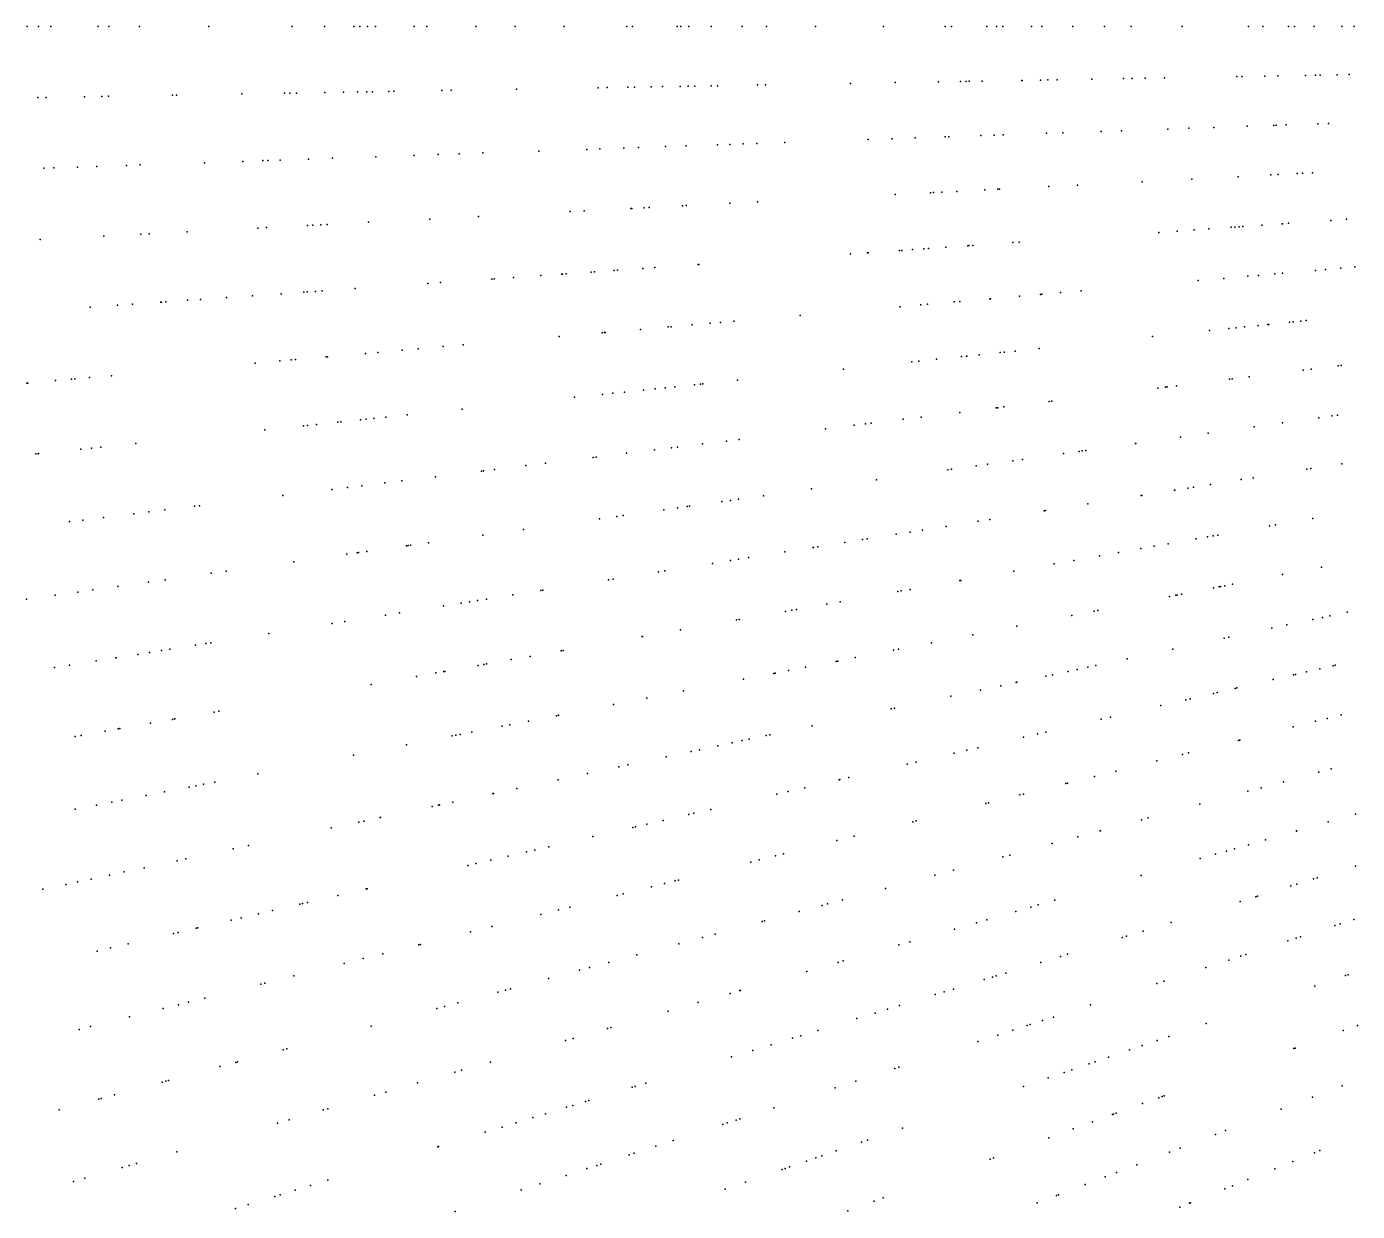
# Model space of a CAD drawing. Header units: metres. Extents: x -4327 to 4266, y -3886 to 3992.
# Drawn here: x -1633 to -1100, y -475 to 0 of the extents above; entities that cross this region are included whole.
import ezdxf

# ---------------------------------------------------------------- set-up
doc = ezdxf.new("R2010")
doc.units = ezdxf.units.M

msp = doc.modelspace()

# ---------------------------------------------------------------- linework, layer by layer
for p in [(-1633.05, 0, 2483.43), (-1628.39, 0, 2452.95), (-1623.56, 0, 2507.53), (-1604.48, 0, 2466.27), (-1600.2, 0, 2486.31), (-1587.94, 0, 2500.08), (-1560.17, 0, 2468.25), (-1526.86, 0, 2511.55), (-1513.78, 0, 2480.88), (-1502.1, 0, 2483), (-1499.63, 0, 2463.74), (-1496.67, 0, 2520.36), (-1493.38, 0, 2490.01), (-1477.95, 0, 2476.52), (-1472.89, 0, 2495.8), (-1453.24, 0, 2496.59), (-1437.39, 0, 2481.8), (-1417.77, 0, 2463.4), (-1392.66, 0, 2514.04), (-1390.38, 0, 2493.85), (-1372.54, 0, 2503.43), (-1371.03, 0, 2484.57), (-1367.85, 0, 2459.75), (-1358.87, 0, 2510.88), (-1346.49, 0, 2468.67), (-1336.77, 0, 2476.5), (-1317.09, 0, 2491.83), (-1289.84, 0, 2449.96), (-1265.17, 0, 2488.06), (-1262.63, 0, 2506.71), (-1248.46, 0, 2471.86), (-1244.55, 0, 2497.88), (-1242.05, 0, 2475.93), (-1230.57, 0, 2503.96), (-1226.34, 0, 2471.47), (-1213.95, 0, 2480.37), (-1201.34, 0, 2464.82), (-1190.59, 0, 2483.9), (-1170.21, 0, 2455.13), (-1143.52, 0, 2482.27), (-1137.89, 0, 2487.88), (-1127.6, 0, 2479.66), (-1125.19, 0, 2456.57), (-1117.2, 0, 2481.89), (-1106.2, 0, 2464.64), (-1101.23, 0, 2489.84), (-1220.2, -21.3, 2496.98), (-1206.38, -21.06, 2478.96), (-1193.6, -20.83, 2462.94), (-1190.22, -20.78, 2466.24), (-1184.97, -20.68, 2458.78), (-1177.27, -20.55, 2491.26), (-1148.22, -20.04, 2450.51), (-1146.26, -20.01, 2502.94), (-1137, -19.85, 2507.98), (-1131.88, -19.76, 2485.87), (-1120.7, -19.56, 2504.63), (-1116.66, -19.49, 2455.99), (-1114.85, -19.46, 2480.68), (-1108.1, -19.34, 2462.06), (-1103.27, -19.26, 2487.49), (-1525.1, -26.62, 2487.59), (-1513.67, -26.42, 2462.92), (-1506.22, -26.29, 2518.02), (-1500.57, -26.19, 2456.59), (-1496.83, -26.13, 2486.92), (-1494.55, -26.09, 2458.79), (-1488.1, -25.97, 2493.9), (-1486.06, -25.94, 2499.77), (-1466.81, -25.6, 2476.61), (-1463.02, -25.54, 2504.36), (-1436.94, -25.08, 2484.53), (-1404.19, -24.51, 2449.45), (-1400.54, -24.45, 2486.89), (-1392.28, -24.3, 2491.24), (-1389.68, -24.26, 2492.98), (-1382.98, -24.14, 2509.84), (-1378.37, -24.06, 2466.37), (-1371.26, -23.94, 2472.61), (-1368.06, -23.88, 2476.39), (-1365.38, -23.83, 2506.94), (-1358.96, -23.72, 2508.16), (-1356.37, -23.68, 2483.95), (-1340.38, -23.4, 2490.06), (-1337.06, -23.34, 2483.9), (-1303.01, -22.74, 2481.91), (-1285.18, -22.43, 2467.54), (-1267.8, -22.13, 2486.9), (-1258.98, -21.98, 2489.7), (-1256.72, -21.94, 2488.6), (-1255.54, -21.92, 2516.88), (-1250.29, -21.82, 2472.52), (-1234.46, -21.55, 2464.53), (-1234.24, -21.54, 2467.44), (-1226.97, -21.42, 2497), (-1224.02, -21.37, 2473.93), (-1628.77, -28.43, 2471.42), (-1625.31, -28.37, 2480.87), (-1610.08, -28.1, 2472.3), (-1603.04, -27.98, 2500.07), (-1600.44, -27.94, 2463.37), (-1574.7, -27.49, 2479.61), (-1573.11, -27.46, 2516.37), (-1547.03, -27, 2495.79), (-1529.82, -26.7, 2486.15), (-1527.72, -26.67, 2516.44), (-1217.95, -42.53, 2496.97), (-1202.64, -42, 2482.73), (-1194.52, -41.71, 2486.66), (-1175.93, -41.06, 2444.56), (-1167.46, -40.77, 2450.84), (-1157.47, -40.42, 2496.15), (-1144.08, -39.95, 2488.57), (-1133.44, -39.58, 2468.97), (-1132.52, -39.55, 2481.22), (-1128.47, -39.41, 2472.35), (-1115.74, -38.96, 2465.79), (-1111.58, -38.82, 2489.04), (-1368.96, -47.81, 2463.25), (-1356.31, -47.36, 2510.96), (-1351.35, -47.19, 2472.68), (-1346.01, -47, 2514.8), (-1340.6, -46.81, 2491.6), (-1329.37, -46.42, 2496.77), (-1295.92, -45.25, 2456.51), (-1286.41, -44.92, 2497.56), (-1277.21, -44.6, 2503.13), (-1265.14, -44.18, 2472.8), (-1263.6, -44.13, 2486.5), (-1250.83, -43.68, 2468.03), (-1245.45, -43.49, 2470.76), (-1241.87, -43.37, 2497.44), (-1224.47, -42.76, 2472.59), (-1520.28, -53.09, 2505.33), (-1510.65, -52.75, 2468.17), (-1493.31, -52.15, 2476.08), (-1477.92, -51.61, 2484.14), (-1468.31, -51.27, 2489.55), (-1459.83, -50.98, 2469.01), (-1450.4, -50.65, 2474.57), (-1427.9, -49.86, 2514.13), (-1408.74, -49.19, 2499.41), (-1403.54, -49.01, 2502.92), (-1393.89, -48.68, 2473.06), (-1387.99, -48.47, 2481.54), (-1377.16, -48.09, 2500.43), (-1626.31, -56.79, 2462.96), (-1622.28, -56.65, 2483.27), (-1612.79, -56.32, 2489.45), (-1605.03, -56.05, 2474.52), (-1593.15, -55.63, 2479.82), (-1587.71, -55.44, 2528.59), (-1561.93, -54.54, 2499.62), (-1546.54, -54.01, 2499.19), (-1538.6, -53.73, 2480.29), (-1536.58, -53.66, 2498.29), (-1531.61, -53.48, 2490.2), (-1117.89, -58.59, 2461.68), (-1212.09, -63.52, 2476.56), (-1186.13, -62.16, 2436.95), (-1166.23, -61.12, 2481.42), (-1147.7, -60.15, 2455.89), (-1134.66, -59.47, 2487.82), (-1134.56, -59.46, 2487.59), (-1131.64, -59.31, 2488.37), (-1124.08, -58.91, 2478.91), (-1122, -58.8, 2481.5), (-1285.1, -67.35, 2480.29), (-1270.99, -66.61, 2466.2), (-1269.74, -66.54, 2510.64), (-1266.49, -66.37, 2497.44), (-1260.49, -66.06, 2492.35), (-1249.22, -65.47, 2483.49), (-1244.05, -65.2, 2479.94), (-1243.38, -65.16, 2478.6), (-1223.64, -64.13, 2489.83), (-1415.34, -74.17, 2490.75), (-1409.8, -73.88, 2516), (-1391.03, -72.9, 2498.44), (-1390.73, -72.89, 2463.05), (-1385.78, -72.63, 2492.21), (-1383.69, -72.52, 2491.65), (-1370.32, -71.82, 2473.93), (-1368.97, -71.74, 2474.67), (-1351.36, -70.82, 2503.7), (-1340.34, -70.24, 2489.77), (-1520.6, -79.69, 2492.43), (-1518.47, -79.58, 2491.98), (-1515.33, -79.41, 2459.59), (-1512.71, -79.28, 2491.68), (-1496.27, -78.42, 2470.68), (-1471.68, -77.13, 2490.96), (-1452.19, -76.11, 2470.26), (-1138.21, -79.59, 2469.67), (-1130.03, -79.02, 2480.31), (-1129.93, -79.01, 2505.35), (-1127.6, -78.85, 2518.46), (-1110.56, -77.66, 2502.28), (-1104.32, -77.22, 2466.46), (-1627.76, -85.31, 2461.19), (-1602.33, -83.97, 2496.01), (-1587.48, -83.2, 2478.82), (-1584.08, -83.02, 2506.48), (-1568.82, -82.22, 2488.34), (-1540.52, -80.74, 2506.59), (-1537.14, -80.56, 2513.36), (-1537.03, -80.55, 2479.66), (-1179.57, -82.48, 2487.79), (-1172.19, -81.97, 2493.23), (-1165.38, -81.49, 2492.84), (-1159.44, -81.08, 2497.83), (-1150.49, -80.45, 2454), (-1149.04, -80.35, 2478.97), (-1147.31, -80.23, 2468.19), (-1145.85, -80.13, 2489.82), (-1296.21, -90.64, 2497.73), (-1295.93, -90.62, 2490.55), (-1283.43, -89.75, 2463.25), (-1282.52, -89.68, 2484.58), (-1278.17, -89.38, 2502.85), (-1273.66, -89.06, 2464.12), (-1271.78, -88.93, 2467.06), (-1264.83, -88.45, 2470.09), (-1256.08, -87.83, 2499.79), (-1255.6, -87.8, 2519.33), (-1254.06, -87.69, 2472.24), (-1237.99, -86.57, 2483.99), (-1235.44, -86.39, 2495.88), (-1364.07, -95.39, 2478.01), (-1363.88, -95.37, 2496.94), (-1303.03, -91.12, 2477.78), (-1446.83, -101.17, 2494.79), (-1445.91, -101.11, 2518.43), (-1438.15, -100.57, 2476.72), (-1427.21, -99.8, 2479.6), (-1418.74, -99.21, 2483.62), (-1418.5, -99.19, 2486.35), (-1416.99, -99.09, 2461.85), (-1406.93, -98.38, 2491.23), (-1405.65, -98.29, 2466.94), (-1397.83, -97.75, 2471.97), (-1396.47, -97.65, 2530.33), (-1386.33, -96.94, 2476.75), (-1381.51, -96.6, 2487.18), (-1153.42, -100.91, 2484.73), (-1143.86, -100.07, 2492.49), (-1139.55, -99.7, 2472.45), (-1133.04, -99.13, 2454.81), (-1129.93, -98.86, 2479.92), (-1116.77, -97.7, 2483.18), (-1112.72, -97.35, 2485.01), (-1106.61, -96.82, 2467.76), (-1100.92, -96.32, 2473.06), (-1522.08, -106.43, 2491.4), (-1520.84, -106.35, 2447.22), (-1517.51, -106.11, 2465.76), (-1514.75, -105.92, 2513.14), (-1501.56, -105, 2472.92), (-1472.39, -102.96, 2545.25), (-1467.3, -102.6, 2508), (-1218.9, -106.64, 2469.23), (-1210.62, -105.92, 2472.77), (-1163.73, -101.81, 2506.94), (-1596.84, -111.66, 2514.16), (-1590.72, -111.23, 2498.51), (-1579.43, -110.44, 2504.81), (-1579.18, -110.43, 2477.41), (-1577.48, -110.31, 2495.69), (-1568.77, -109.7, 2512.12), (-1563.47, -109.33, 2470.55), (-1553.12, -108.6, 2475.03), (-1542.7, -107.88, 2485.41), (-1531.17, -107.07, 2524.8), (-1274.9, -111.54, 2486.49), (-1272.22, -111.3, 2504.72), (-1261.53, -110.37, 2470.33), (-1259.29, -110.17, 2472.6), (-1247.24, -109.12, 2499.18), (-1246.96, -109.09, 2474.97), (-1235.37, -108.08, 2488.93), (-1226.94, -107.34, 2488.94), (-1226.34, -107.29, 2477.52), (-1607.76, -112.43, 2507.16), (-1323.28, -115.77, 2460.88), (-1283.21, -112.27, 2499.34), (-1401.68, -122.63, 2514.04), (-1401.43, -122.61, 2491.24), (-1387.23, -121.37, 2478.61), (-1376.12, -120.39, 2506.56), (-1374.99, -120.3, 2482.04), (-1366.55, -119.56, 2505.27), (-1359.33, -118.93, 2511.51), (-1355.22, -118.57, 2481.29), (-1349.79, -118.09, 2487.4), (-1159.16, -121.83, 2448.77), (-1151.48, -121.03, 2484.73), (-1148.5, -120.71, 2496.05), (-1145.16, -120.36, 2503.1), (-1139.72, -119.79, 2505.61), (-1135.79, -119.38, 2457.88), (-1135.49, -119.34, 2478.41), (-1127.2, -118.47, 2485.25), (-1125.64, -118.31, 2488.99), (-1122.66, -118, 2475.24), (-1120.48, -117.77, 2459.75), (-1458.22, -127.58, 2468.06), (-1419.82, -124.22, 2520.72), (-1402.62, -122.71, 2502.91), (-1182.01, -124.23, 2486.55), (-1513.22, -132.39, 2495.56), (-1512.58, -132.33, 2470.16), (-1497.4, -131.01, 2496.99), (-1492.51, -130.58, 2494.98), (-1482.67, -129.72, 2503.21), (-1476.36, -129.16, 2474.09), (-1466.26, -128.28, 2463.26), (-1258.54, -132.28, 2475.27), (-1256.54, -132.07, 2498.17), (-1256.38, -132.05, 2508.05), (-1251.48, -131.54, 2478.05), (-1243.07, -130.65, 2481.48), (-1241.46, -130.48, 2495.17), (-1237.13, -130.03, 2483.09), (-1227.44, -129.01, 2470.35), (-1541.68, -134.88, 2502.37), (-1531.7, -134.01, 2510.59), (-1527.14, -133.61, 2478.77), (-1525.41, -133.46, 2488.07), (-1305.92, -137.26, 2504.1), (-1278.45, -134.37, 2500.97), (-1275.71, -134.08, 2455.94), (-1268.61, -133.34, 2501.82), (-1121.67, -137.72, 2470.83), (-1118.4, -137.32, 2495.94), (-1107.68, -136.01, 2490.11), (-1106.43, -135.85, 2476.42), (-1633.14, -142.88, 2496.02), (-1632.76, -142.85, 2466.01), (-1621.57, -141.87, 2487.19), (-1615.28, -141.32, 2474.59), (-1613.86, -141.19, 2490.16), (-1607.99, -140.68, 2475.19), (-1599.24, -139.92, 2482.39), (-1365.58, -143.53, 2497.99), (-1363.16, -143.27, 2483.92), (-1362.3, -143.18, 2504.93), (-1348.31, -141.71, 2482.41), (-1172.43, -143.96, 2481.72), (-1151.12, -141.34, 2457.31), (-1150.17, -141.22, 2455.28), (-1143.3, -140.38, 2500.43), (-1413.66, -148.58, 2479.16), (-1402.45, -147.4, 2522.89), (-1398.3, -146.97, 2464.67), (-1393.57, -146.47, 2487.76), (-1386.03, -145.68, 2522.34), (-1381.38, -145.19, 2497.77), (-1377.35, -144.76, 2474.56), (-1373.43, -144.35, 2496.2), (-1179.89, -144.87, 2480.07), (-1176.8, -144.49, 2490.98), (-1176.22, -144.42, 2486.27), (-1458.63, -153.31, 2469.85), (-1259.31, -154.62, 2481.73), (-1244.65, -152.82, 2506.57), (-1244.07, -152.75, 2508.82), (-1241.59, -152.45, 2466.69), (-1223.4, -150.21, 2480.65), (-1222.39, -150.09, 2481.99), (-1520.66, -159.83, 2490.59), (-1517.07, -159.45, 2457.57), (-1508.55, -158.56, 2495.1), (-1507.36, -158.43, 2511.61), (-1499.48, -157.6, 2464.94), (-1497.21, -157.36, 2494.7), (-1494.12, -157.04, 2495.7), (-1489.26, -156.53, 2512.32), (-1480.72, -155.63, 2476.38), (-1301.53, -159.81, 2484.14), (-1296.99, -159.25, 2482.03), (-1294.74, -158.97, 2474.47), (-1282.02, -157.41, 2473), (-1274.69, -156.51, 2452.32), (-1130.01, -158.81, 2477.04), (-1115.38, -156.76, 2459.07), (-1110.13, -156.02, 2483.18), (-1107.92, -155.71, 2511.03), (-1537.76, -161.63, 2482.02), (-1522.26, -160, 2505.44), (-1313.07, -161.22, 2492.98), (-1170.78, -164.54, 2456.27), (-1159.74, -162.99, 2488.44), (-1141.3, -160.4, 2469.83), (-1611.48, -169.37, 2472.92), (-1607.16, -168.92, 2472.18), (-1603.44, -168.53, 2496.07), (-1589.42, -167.05, 2477.21), (-1381.55, -169.63, 2522.44), (-1374.85, -168.81, 2474.99), (-1372.44, -168.51, 2505.81), (-1362.38, -167.28, 2506.81), (-1352.77, -166.1, 2485.89), (-1347.61, -165.47, 2538.46), (-1211.38, -170.25, 2499.45), (-1210.19, -170.08, 2486.68), (-1208.74, -169.88, 2504.37), (-1188.86, -167.08, 2476.88), (-1188.68, -167.06, 2473.08), (-1629.52, -171.27, 2459.44), (-1628.64, -171.18, 2496.29), (-1628.39, -171.15, 2478.19), (-1425.25, -175, 2473.1), (-1406.18, -172.66, 2458.51), (-1404.97, -172.51, 2459.5), (-1392.87, -171.02, 2491.47), (-1248.14, -175.41, 2478.7), (-1238.04, -174, 2536.92), (-1234.18, -173.45, 2515.15), (-1217.64, -171.13, 2467.89), (-1106.13, -175.19, 2495.2), (-1469.42, -180.42, 2518.03), (-1450.98, -178.16, 2505.16), (-1450.11, -178.05, 2503.64), (-1445.7, -177.51, 2492.92), (-1433.22, -175.98, 2486.94), (-1264.09, -177.66, 2496.87), (-1262.63, -177.45, 2460.79), (-1252.66, -176.05, 2514.77), (-1141.72, -180.83, 2487.81), (-1120.21, -177.42, 2454.92), (-1118.54, -177.16, 2504.89), (-1510.88, -185.51, 2513.19), (-1504.6, -184.74, 2463.16), (-1498.86, -184.04, 2490.13), (-1489.68, -182.91, 2490.17), (-1482.89, -182.08, 2478.82), (-1318.71, -185.33, 2483.22), (-1292.69, -181.68, 2496), (-1173.19, -185.81, 2488.56), (-1173.05, -185.79, 2495.27), (-1167.92, -184.98, 2466.99), (-1165.64, -184.62, 2465.61), (-1158.78, -183.53, 2468.37), (-1146.54, -181.59, 2459.58), (-1530.51, -187.92, 2496.41), (-1354.64, -190.38, 2485.41), (-1351.13, -189.89, 2511.29), (-1347.98, -189.45, 2521.82), (-1337.99, -188.04, 2503.12), (-1208.02, -191.33, 2475.04), (-1186.59, -187.94, 2488.98), (-1186.31, -187.89, 2484.95), (-1602.36, -196.75, 2511.36), (-1590.19, -195.25, 2510.31), (-1584.23, -194.52, 2491.9), (-1577.8, -193.73, 2481.79), (-1565.87, -192.26, 2480.86), (-1563.98, -192.03, 2483.85), (-1403.65, -197.27, 2469.06), (-1396.76, -196.3, 2494.61), (-1394.14, -195.93, 2464.77), (-1377.92, -193.65, 2541.24), (-1372.43, -192.88, 2544.27), (-1368.45, -192.32, 2491.41), (-1367.59, -192.2, 2461.27), (-1225.48, -194.1, 2490.27), (-1224.95, -194.01, 2485.79), (-1117.81, -197.1, 2510.59), (-1615.97, -198.42, 2475.91), (-1610.65, -197.76, 2467.76), (-1434.07, -201.55, 2500.41), (-1279.12, -202.59, 2466.41), (-1274.15, -201.81, 2469.9), (-1264.69, -200.31, 2487.82), (-1251.91, -198.28, 2479.28), (-1247.24, -197.54, 2517.27), (-1135.16, -200.16, 2477.2), (-1132.69, -199.72, 2475.34), (-1479.33, -207.91, 2497), (-1472.2, -206.9, 2500.42), (-1450.38, -203.84, 2481.8), (-1305.34, -206.75, 2497.08), (-1298.23, -205.62, 2496.63), (-1296.44, -205.34, 2480.06), (-1284.81, -203.49, 2448.11), (-1175.8, -207.32, 2490.89), (-1164.49, -205.33, 2487.79), (-1160.06, -204.55, 2464.45), (-1157.7, -204.13, 2512.04), (-1155.88, -203.81, 2497.45), (-1504.85, -211.49, 2463.21), (-1500.81, -210.93, 2533.26), (-1500.24, -210.84, 2516.69), (-1496.85, -210.37, 2477.25), (-1480.93, -208.13, 2515.25), (-1480.27, -208.04, 2464.9), (-1343.9, -212.85, 2491.41), (-1329.4, -210.56, 2503.34), (-1318.05, -208.76, 2501.56), (-1317.91, -208.74, 2507.87), (-1316.09, -208.45, 2491.28), (-1203.31, -212.18, 2503.48), (-1195.72, -210.84, 2480.82), (-1186.68, -209.24, 2479.17), (-1181.41, -208.31, 2485.37), (-1553.26, -218.3, 2490.47), (-1526.08, -214.48, 2485.81), (-1379.94, -218.56, 2522.13), (-1377.45, -218.17, 2472.84), (-1358.34, -215.14, 2501.93), (-1351.15, -214, 2544.3), (-1347.99, -213.5, 2482.87), (-1237.55, -218.21, 2501.61), (-1221.44, -215.37, 2492.74), (-1213.62, -213.99, 2497.23), (-1114.33, -216.6, 2507.23), (-1584.35, -222.67, 2473.99), (-1577.66, -221.73, 2508.31), (-1559.22, -219.13, 2518.27), (-1400.07, -221.75, 2497.51), (-1398.22, -221.46, 2459.71), (-1259.24, -222.04, 2474.39), (-1258.82, -221.96, 2476.87), (-1149.92, -223.52, 2454.26), (-1129.97, -219.64, 2463.31), (-1621.71, -227.92, 2466.91), (-1612.63, -226.64, 2503.15), (-1606.68, -225.8, 2490.95), (-1596.72, -224.4, 2460.79), (-1438.33, -227.81, 2476.87), (-1427.14, -226.04, 2482.33), (-1426.35, -225.91, 2490.32), (-1284.04, -226.41, 2503.01), (-1282.81, -226.19, 2503.94), (-1279.14, -225.55, 2463.85), (-1175.2, -228.44, 2466.56), (-1172.7, -227.95, 2488.89), (-1172.17, -227.85, 2487.76), (-1170.45, -227.51, 2470.29), (-1157.59, -225.01, 2449.96), (-1155.39, -224.58, 2452.15), (-1154.82, -224.47, 2496.16), (-1152.99, -224.12, 2467.73), (-1633.21, -229.53, 2517.04), (-1466.15, -232.22, 2512.21), (-1459.06, -231.09, 2466.16), (-1455.72, -230.56, 2494.35), (-1452.58, -230.07, 2517.09), (-1452.5, -230.05, 2504.39), (-1448.9, -229.48, 2501.31), (-1329.16, -234.37, 2520.09), (-1326.62, -233.92, 2489.11), (-1324.65, -233.57, 2491.9), (-1312.6, -231.45, 2485.42), (-1307.21, -230.5, 2501.37), (-1205.4, -234.31, 2512.47), (-1203.95, -234.02, 2512.92), (-1510.77, -239.28, 2509.88), (-1505.69, -238.48, 2461.99), (-1489.35, -235.89, 2492.63), (-1483.8, -235.01, 2486.39), (-1348.78, -237.83, 2511.03), (-1347.72, -237.64, 2476.82), (-1214.35, -236.05, 2482.89), (-1128.24, -239.81, 2457.8), (-1117.76, -237.59, 2509.3), (-1113.94, -236.78, 2511.62), (-1110.99, -236.15, 2508.6), (-1104.05, -234.67, 2514.81), (-1536.16, -243.3, 2499.63), (-1386.59, -244.49, 2468.14), (-1386.36, -244.45, 2470.86), (-1371.15, -241.77, 2500.51), (-1254.06, -243.77, 2462.31), (-1236.42, -240.34, 2507.42), (-1153.33, -245.15, 2501.82), (-1151.51, -244.76, 2480.3), (-1134.16, -241.07, 2484.78), (-1579.16, -250.11, 2487.18), (-1575.82, -249.59, 2475.98), (-1565.54, -247.96, 2483.55), (-1561.46, -247.31, 2519.29), (-1559.39, -246.98, 2485.73), (-1418.94, -250.2, 2500.31), (-1418.22, -250.07, 2508.52), (-1285.88, -249.95, 2484.86), (-1283.83, -249.55, 2504.02), (-1270.66, -246.99, 2455.45), (-1173.84, -249.51, 2479.34), (-1616.09, -255.96, 2473.54), (-1605.3, -254.25, 2513.25), (-1597.51, -253.02, 2462.59), (-1597.26, -252.98, 2497.67), (-1588.63, -251.61, 2505.09), (-1583.91, -250.87, 2506.67), (-1450, -255.67, 2470.23), (-1448.87, -255.47, 2537.03), (-1439, -253.73, 2475.99), (-1431.47, -252.41, 2478.46), (-1308.86, -254.42, 2512.64), (-1308.3, -254.31, 2488.57), (-1308.18, -254.28, 2481.83), (-1301.22, -252.93, 2494.69), (-1192.21, -253.41, 2493.83), (-1622.08, -256.91, 2482.72), (-1477.04, -260.44, 2494.59), (-1469.18, -259.06, 2459.99), (-1466.01, -258.5, 2497.51), (-1465.63, -258.43, 2518.67), (-1452.21, -256.06, 2539.69), (-1333.82, -259.27, 2540.44), (-1333.2, -259.15, 2509.56), (-1327.94, -258.12, 2512.74), (-1321.09, -256.79, 2516.2), (-1224.85, -260.35, 2502.99), (-1222.13, -259.77, 2494.04), (-1215.89, -258.45, 2477.94), (-1212.25, -257.67, 2480.64), (-1208.01, -256.77, 2502.61), (-1204.78, -256.08, 2478.86), (-1125.53, -259.85, 2496.73), (-1124.71, -259.66, 2505.65), (-1120.27, -258.63, 2460.37), (-1115.03, -257.42, 2484.08), (-1109.64, -256.18, 2482.77), (-1108.81, -255.99, 2495.26), (-1495.11, -263.63, 2482), (-1369.96, -266.29, 2516.12), (-1345.9, -261.62, 2491.11), (-1251, -265.91, 2468.34), (-1242.87, -264.18, 2519.19), (-1236.62, -262.85, 2499.74), (-1236.38, -262.8, 2506.02), (-1148.88, -265.24, 2501.82), (-1148.24, -265.09, 2468.93), (-1133.72, -261.74, 2507.71), (-1398.08, -271.76, 2474.66), (-1384.67, -269.15, 2472.7), (-1262.86, -268.43, 2471.89), (-1168.67, -269.81, 2477.99), (-1166.93, -269.41, 2491.62), (-1157.65, -267.26, 2471.79), (-1156.11, -266.91, 2465.06), (-1558.07, -274.73, 2499.93), (-1556.18, -274.4, 2502.92), (-1420.85, -276.19, 2474.21), (-1420.08, -276.04, 2497.81), (-1286.71, -273.5, 2498.63), (-1285.44, -273.23, 2506.09), (-1198.82, -276.77, 2503.51), (-1178.69, -272.12, 2488.84), (-1112.06, -277.27, 2505.84), (-1106.49, -275.88, 2500.49), (-1601.72, -282.43, 2494.04), (-1596.53, -281.51, 2471.2), (-1595.82, -281.39, 2496.74), (-1583.5, -279.21, 2480.43), (-1574.7, -277.66, 2511.42), (-1573.89, -277.52, 2483.15), (-1573.77, -277.5, 2509.95), (-1442.66, -280.42, 2512.19), (-1439.63, -279.84, 2478.91), (-1432.03, -278.36, 2484.35), (-1318.41, -280.24, 2493.8), (-1202.59, -277.64, 2518.32), (-1125.63, -280.65, 2478.98), (-1116.75, -278.44, 2466.43), (-1613.75, -284.55, 2486.03), (-1611.37, -284.13, 2461.85), (-1481.04, -287.88, 2490.95), (-1462.62, -284.3, 2496.69), (-1461.22, -284.03, 2512.96), (-1459.44, -283.69, 2522.44), (-1454.83, -282.79, 2514.48), (-1350.47, -287.05, 2495.55), (-1346.46, -286.2, 2484.95), (-1343.69, -285.61, 2486.23), (-1336.82, -284.15, 2489.53), (-1335.45, -283.86, 2503.13), (-1233.69, -284.82, 2473.25), (-1228.08, -283.52, 2471.98), (-1224.81, -282.77, 2478.73), (-1147.57, -286.12, 2467.45), (-1147.14, -286.01, 2501.43), (-1147.03, -285.99, 2501.21), (-1502.26, -292.01, 2511.17), (-1376.94, -292.68, 2521.69), (-1366.87, -290.54, 2509.68), (-1363.51, -289.82, 2490.7), (-1356.18, -288.27, 2502.88), (-1261.55, -291.25, 2505.49), (-1256.45, -290.07, 2515.5), (-1256.45, -290.07, 2508.75), (-1251.97, -289.04, 2476.51), (-1170.02, -291.72, 2491.27), (-1167.67, -291.13, 2479.38), (-1395.86, -296.7, 2492.08), (-1392.27, -295.94, 2473.15), (-1280.34, -295.59, 2476.2), (-1276.74, -294.76, 2498.78), (-1196.71, -298.37, 2516.52), (-1180.34, -294.29, 2485.53), (-1110.48, -297.55, 2477.78), (-1562.3, -303.68, 2469.88), (-1557.8, -302.81, 2474.61), (-1540.54, -299.45, 2485.8), (-1420.21, -301.87, 2513.24), (-1408.4, -299.37, 2482.97), (-1307.6, -301.88, 2486.18), (-1307.27, -301.81, 2492.04), (-1303.74, -300.99, 2501.65), (-1216.73, -303.37, 2482.8), (-1216.07, -303.2, 2484.82), (-1205.33, -300.52, 2513.82), (-1129.53, -302.66, 2491.75), (-1115.41, -298.87, 2464.09), (-1585.31, -308.15, 2500.27), (-1577.98, -306.73, 2479.8), (-1568.13, -304.81, 2491.03), (-1565.34, -304.27, 2510.63), (-1446.33, -307.43, 2480.76), (-1446.08, -307.37, 2542.99), (-1436.82, -305.41, 2514.07), (-1332.57, -307.65, 2510.68), (-1328.1, -306.62, 2512.03), (-1321.42, -305.07, 2515.74), (-1235.18, -307.96, 2496.7), (-1233.74, -307.61, 2503.91), (-1143.83, -306.49, 2505.5), (-1138.5, -305.06, 2469.38), (-1613.73, -313.68, 2482.24), (-1605.26, -312.03, 2507.65), (-1599.08, -310.83, 2509.96), (-1595.03, -310.04, 2515.6), (-1470.64, -312.59, 2464.02), (-1468.13, -312.06, 2465.87), (-1467.81, -311.99, 2495.88), (-1462.36, -310.83, 2468.29), (-1359, -313.75, 2476.22), (-1248.87, -311.38, 2470.86), (-1247.79, -311.11, 2472.01), (-1163.11, -311.66, 2498.19), (-1500.1, -318.86, 2498.05), (-1498.13, -318.44, 2497.82), (-1491.59, -317.05, 2502.2), (-1491.4, -317.01, 2498.81), (-1384.66, -319.67, 2481.67), (-1378.08, -318.16, 2463.64), (-1367.8, -315.78, 2501.83), (-1365.81, -315.32, 2472.84), (-1278.14, -318.68, 2508.69), (-1276.7, -318.32, 2509.19), (-1186.51, -317.92, 2489.16), (-1183.78, -317.19, 2490.27), (-1111.61, -318.75, 2474.63), (-1100.72, -315.63, 2460.88), (-1511.11, -321.2, 2516.37), (-1406.28, -324.67, 2491.97), (-1390.34, -320.99, 2510.87), (-1389.18, -320.72, 2524.76), (-1301.57, -324.52, 2491.6), (-1211.97, -324.75, 2514.87), (-1203.04, -322.35, 2492.94), (-1202.94, -322.33, 2506.4), (-1124.4, -322.42, 2471.41), (-1124.3, -322.39, 2450.43), (-1550.4, -329.55, 2486.52), (-1544.31, -328.25, 2488.7), (-1429.53, -330.03, 2507.88), (-1423.92, -328.74, 2479.37), (-1308.5, -326.25, 2488.6), (-1222.21, -327.49, 2512.07), (-1152.39, -330.44, 2469.93), (-1149.2, -329.53, 2476.82), (-1143.62, -327.93, 2489.03), (-1136.78, -325.97, 2491.59), (-1572.89, -334.33, 2504.46), (-1569.38, -333.58, 2510.91), (-1453.2, -335.5, 2492.92), (-1447.15, -334.1, 2494.88), (-1440.18, -332.49, 2482.85), (-1432.93, -330.82, 2476.51), (-1343.04, -334.86, 2485.87), (-1339.64, -334.01, 2473.23), (-1333.12, -332.39, 2509.22), (-1329.95, -331.59, 2526.09), (-1242.06, -332.81, 2471.78), (-1239.2, -332.04, 2482.61), (-1162.99, -333.48, 2492.65), (-1156.82, -331.71, 2486.32), (-1600.05, -340.1, 2487.6), (-1594.1, -338.84, 2460.77), (-1586.04, -337.12, 2477.57), (-1456.35, -336.23, 2492.15), (-1269.29, -340.11, 2509.24), (-1261.78, -338.09, 2461.62), (-1261.75, -338.08, 2504.29), (-1186.56, -340.24, 2529.09), (-1116.03, -341.2, 2472.69), (-1100.71, -336.52, 2477.15), (-1626.74, -345.77, 2487.51), (-1617.5, -343.81, 2473.38), (-1612.83, -342.82, 2463.34), (-1607.4, -341.66, 2463.74), (-1497.09, -345.63, 2463.35), (-1496.68, -345.54, 2489.8), (-1382.75, -344.76, 2469.86), (-1377.61, -343.48, 2470.02), (-1373.36, -342.42, 2522.54), (-1372.04, -342.09, 2504.08), (-1289.08, -345.41, 2498.41), (-1126.61, -344.44, 2510.31), (-1124.23, -343.71, 2483.84), (-1117.48, -341.65, 2468.93), (-1523.69, -351.77, 2504.08), (-1522.61, -351.52, 2481.16), (-1520.68, -351.08, 2511.3), (-1508.51, -348.27, 2497.28), (-1396.58, -348.21, 2478.94), (-1394.18, -347.61, 2477.77), (-1312.24, -351.61, 2484.31), (-1306.24, -350.01, 2511.86), (-1221.15, -350.16, 2484.85), (-1146.85, -350.63, 2516.06), (-1140.68, -348.74, 2502.52), (-1139.96, -348.52, 2500.94), (-1547.28, -357.22, 2521.36), (-1540.23, -355.59, 2522.06), (-1534.72, -354.32, 2473.89), (-1427.12, -355.82, 2479.89), (-1420.07, -354.06, 2495.49), (-1415.5, -352.92, 2496.8), (-1323.61, -354.66, 2483.26), (-1314.48, -352.21, 2485.32), (-1236.83, -354.66, 2463.47), (-1230.77, -352.92, 2497.7), (-1227.82, -352.07, 2461.87), (-1565.27, -361.37, 2457.53), (-1564.58, -361.21, 2474.1), (-1551.18, -358.12, 2503.43), (-1446.75, -360.72, 2492.28), (-1338.5, -358.65, 2514.44), (-1337.57, -358.4, 2512.69), (-1261.42, -361.71, 2479.4), (-1252.57, -359.17, 2488.2), (-1248.46, -357.99, 2493.26), (-1185.84, -362.55, 2478.62), (-1174.61, -359.11, 2485.58), (-1109.01, -360.34, 2484.73), (-1106.78, -359.61, 2497.42), (-1101.42, -357.87, 2478.26), (-1592.58, -367.68, 2494.46), (-1574.29, -363.45, 2519.44), (-1572.48, -363.04, 2471.8), (-1475.32, -367.84, 2522.72), (-1455.35, -362.86, 2507.08), (-1371.91, -367.6, 2474.05), (-1362.38, -365.05, 2469.33), (-1357.35, -363.7, 2520.49), (-1279.3, -366.83, 2504.62), (-1194.24, -365.12, 2503.01), (-1192.4, -364.55, 2475.45), (-1127.8, -366.44, 2501.95), (-1124.41, -365.34, 2505.02), (-1122.73, -364.8, 2508.34), (-1604.97, -370.54, 2501.96), (-1599.6, -369.3, 2490.62), (-1490.47, -371.62, 2502.1), (-1476.09, -368.03, 2471.89), (-1388.65, -372.09, 2482.24), (-1283.66, -368.08, 2509.86), (-1218.88, -372.65, 2506.55), (-1216.09, -371.8, 2521.2), (-1146.61, -372.55, 2473.59), (-1144.69, -371.93, 2483.18), (-1506.01, -375.49, 2512.79), (-1498.28, -373.56, 2487.73), (-1411.66, -378.25, 2498.17), (-1407.61, -377.17, 2469.31), (-1399.93, -375.11, 2515.04), (-1308.01, -375.07, 2550.75), (-1305.99, -374.49, 2550.17), (-1226.77, -375.06, 2485.75), (-1160.66, -377.12, 2486.67), (-1151.47, -374.13, 2477.21), (-1539.29, -383.79, 2476.74), (-1537.72, -383.4, 2480.15), (-1526.15, -380.51, 2512.54), (-1424.13, -381.59, 2536.07), (-1320.6, -378.68, 2461.01), (-1249.45, -381.99, 2484.96), (-1246.22, -381.01, 2501.68), (-1244.66, -380.53, 2475.44), (-1240.75, -379.33, 2474.21), (-1180.25, -383.49, 2521.68), (-1177.47, -382.58, 2501.93), (-1104.68, -380.37, 2493.07), (-1103.62, -380.01, 2501.32), (-1444.43, -387.03, 2478.01), (-1441.32, -386.2, 2478.78), (-1439.31, -385.66, 2503.04), (-1351.29, -387.48, 2464.23), (-1347.38, -386.36, 2501.28), (-1347.19, -386.3, 2469.25), (-1269.12, -388.01, 2507.46), (-1265.5, -386.9, 2506.92), (-1261.85, -385.79, 2493.1), (-1116.95, -384.6, 2488.88), (-1578.45, -393.55, 2479.77), (-1572.41, -392.04, 2482.06), (-1568.29, -391.02, 2511.32), (-1561.74, -389.39, 2497.83), (-1468.81, -393.57, 2501.3), (-1465.8, -392.76, 2502.31), (-1460.41, -391.31, 2486.98), (-1364.04, -391.13, 2490.63), (-1288.18, -393.84, 2521.78), (-1283.37, -392.37, 2515.68), (-1206.9, -392.15, 2465.59), (-1592.02, -396.93, 2498.11), (-1376.19, -394.62, 2500.11), (-1300.58, -397.63, 2483.78), (-1293.21, -395.37, 2528.32), (-1226.12, -398.39, 2478.22), (-1221.74, -396.97, 2482.58), (-1160.47, -399.58, 2500.81), (-1612.14, -401.95, 2470.52), (-1607.56, -400.81, 2501.62), (-1495.13, -400.62, 2521.27), (-1400.48, -401.58, 2512.38), (-1399.15, -401.2, 2506.83), (-1322.97, -404.47, 2484.56), (-1316.14, -402.39, 2487.67), (-1243.99, -404.2, 2494.35), (-1238.06, -402.27, 2499.02), (-1232.32, -400.4, 2484.12), (-1231.01, -399.98, 2498.08), (-1175.45, -404.74, 2471.44), (-1105.6, -402.41, 2468.44), (-1099.94, -400.35, 2455.8), (-1530.38, -410.06, 2485.46), (-1528.97, -409.69, 2501.2), (-1417.25, -406.39, 2536.07), (-1414.23, -405.52, 2530.67), (-1342.24, -410.36, 2495.06), (-1334.89, -408.12, 2500.52), (-1326.33, -405.5, 2506.92), (-1252.07, -406.82, 2500.62), (-1191.25, -410.18, 2464.37), (-1186.18, -408.44, 2490.64), (-1180.15, -406.36, 2522.32), (-1125.4, -409.61, 2491.62), (-1124.89, -409.43, 2490.49), (-1549.33, -415.14, 2474.34), (-1548.67, -414.96, 2497.1), (-1447.36, -415.02, 2476.73), (-1350.72, -412.96, 2475.96), (-1207.4, -415.74, 2528.32), (-1204.96, -414.9, 2476.04), (-1199.73, -413.1, 2512.25), (-1555.75, -416.86, 2520.6), (-1461.65, -419.12, 2491.98), (-1458.9, -418.33, 2457.06), (-1285.29, -417.62, 2500.4), (-1283.74, -417.11, 2487.64), (-1217.41, -419.19, 2504.97), (-1214.43, -418.16, 2472.26), (-1578.88, -423.06, 2471.04), (-1577.45, -422.68, 2471.72), (-1576.41, -422.4, 2499.64), (-1476.53, -423.39, 2468.64), (-1390.53, -425.13, 2491.77), (-1389.33, -424.76, 2489.61), (-1385.04, -423.45, 2516.48), (-1309.25, -425.4, 2510.88), (-1300.97, -422.71, 2514.5), (-1233.76, -424.82, 2498.26), (-1223.86, -421.41, 2501.45), (-1106.05, -424.57, 2496.11), (-1604.33, -429.88, 2490.16), (-1603.28, -429.6, 2491.48), (-1597.93, -428.16, 2483.16), (-1493.79, -428.34, 2497.5), (-1489.23, -427.03, 2498.98), (-1409.21, -430.84, 2541.14), (-1407.96, -430.46, 2513.55), (-1186, -431.67, 2485.4), (-1179.52, -429.31, 2485.25), (-1178.13, -428.8, 2492.44), (-1177.4, -428.54, 2487.51), (-1117.97, -429.15, 2477.52), (-1620.14, -434.11, 2496.95), (-1514.32, -434.23, 2498.29), (-1512.53, -433.71, 2495.33), (-1430.29, -437.28, 2537.52), (-1425.22, -435.73, 2469.66), (-1416.84, -433.17, 2516.79), (-1414.29, -432.39, 2512.27), (-1333.72, -433.35, 2473.93), (-1198.02, -436.04, 2510.59), (-1197.69, -435.92, 2513.29), (-1196.61, -435.53, 2514.43), (-1130.45, -433.94, 2484.37), (-1532.68, -439.49, 2516.38), (-1528.05, -438.16, 2508.78), (-1442.68, -441.07, 2460.31), (-1437.05, -439.35, 2462.74), (-1354.21, -440.01, 2477.17), (-1352.49, -439.45, 2486.57), (-1348.93, -438.3, 2476.9), (-1347.42, -437.8, 2480.4), (-1282.19, -441.49, 2508.98), (-1213.86, -441.81, 2456.86), (-1206.05, -438.97, 2510.45), (-1152.75, -442.5, 2512.48), (-1449.46, -443.15, 2493.18), (-1374.08, -446.47, 2497.74), (-1298.62, -447.15, 2488.95), (-1296.22, -446.33, 2519.99), (-1223.65, -445.37, 2473.41), (-1156.78, -444.05, 2486.91), (-1573.01, -451.05, 2476.73), (-1468.48, -448.96, 2501.24), (-1468.22, -448.88, 2485.56), (-1391.81, -452.23, 2520.45), (-1389.75, -451.56, 2507.25), (-1381.11, -448.75, 2523.2), (-1314.57, -452.64, 2481), (-1308.77, -450.64, 2498.73), (-1175.27, -451.14, 2506.08), (-1171.01, -449.51, 2480.1), (-1117.18, -451.37, 2475.59), (-1115, -450.49, 2484.51), (-1594.88, -457.32, 2461.24), (-1592.17, -456.55, 2498.01), (-1589.18, -455.69, 2464.03), (-1408.67, -457.7, 2475.76), (-1404.71, -456.42, 2543.8), (-1403.16, -455.92, 2478.34), (-1330.39, -458.09, 2533.5), (-1329.3, -457.71, 2467.6), (-1327.46, -457.08, 2489.39), (-1320.73, -454.76, 2473.61), (-1316.97, -453.47, 2517.64), (-1247.07, -453.9, 2507.46), (-1245.79, -453.43, 2508.18), (-1188.33, -456.16, 2469.79), (-1133.03, -457.77, 2493.4), (-1125.85, -454.87, 2491.34), (-1614.41, -462.93, 2485.53), (-1609.83, -461.61, 2487.24), (-1512.44, -462.4, 2502.06), (-1427.52, -463.83, 2496.52), (-1417.06, -460.43, 2543.75), (-1345.2, -463.19, 2503.48), (-1201.05, -461.04, 2523.2), (-1196.44, -459.27, 2483.31), (-1143.82, -462.13, 2489.61), (-1533.74, -468.91, 2519.02), (-1531.57, -468.25, 2491.38), (-1525.62, -466.43, 2487.66), (-1519.42, -464.53, 2474.59), (-1435.04, -466.27, 2497.3), (-1353.3, -465.98, 2499.46), (-1220.49, -468.5, 2509.66), (-1219.76, -468.22, 2514.86), (-1209.07, -464.12, 2476.28), (-1153.05, -465.86, 2513.14), (-1150.01, -464.63, 2520.33), (-1549.48, -473.72, 2508.46), (-1544.42, -472.18, 2500.27), (-1293.55, -470.81, 2481.8), (-1289.96, -469.51, 2484.48), (-1228.23, -471.47, 2502.22), (-1171.03, -473.13, 2477.1), (-1167.28, -471.61, 2513.04), (-1166.84, -471.44, 2474.91), (-1461.54, -474.88, 2460.82), (-1304.15, -474.67, 2502.13)]:
    msp.add_point(p)

doc.saveas('drawing.dxf')
